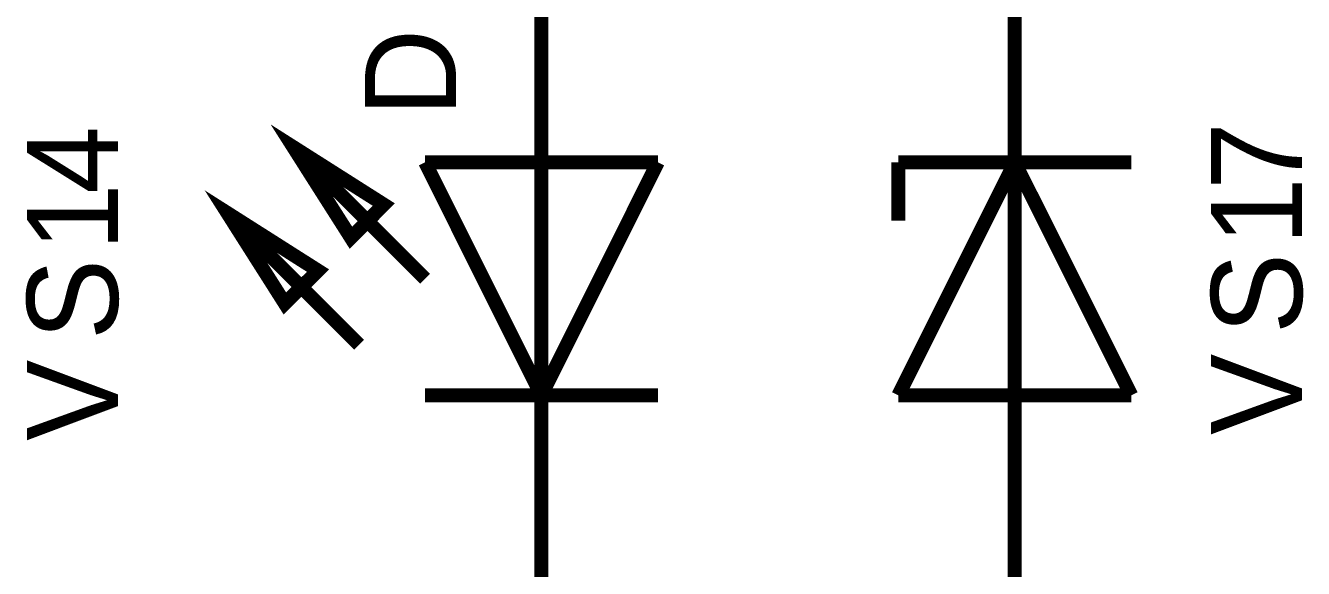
# Model space of a CAD drawing. Header units: millimetres. Extents: x 0 to 20.9, y 0 to 9.5.
# Drawn here: x 5.564 to 6.644, y 6.458 to 6.917 of the extents above; entities that cross this region are included whole.
import ezdxf

# ---------------------------------------------------------------- set-up
doc = ezdxf.new("R2010")
doc.units = ezdxf.units.MM
doc.header["$MEASUREMENT"] = 0
doc.layers.add('Sheet', color=255, linetype='Continuous')

msp = doc.modelspace()

# ---------------------------------------------------------------- linework, layer by layer
at = {"layer": 'Sheet', "const_width": 0.0118}
for points in [[(6.4001, 6.8999), (6.4001, 7.0062), (6.0001, 7.0062), (6.0001, 6.8999)], [(6.0001, 6.8015), (6.0001, 6.8999)], [(6.4001, 6.8015), (6.4001, 6.8999)], [(5.9018, 6.7031), (5.7904, 6.8144)], [(5.8391, 6.7378), (5.7904, 6.8144)], [(5.8669, 6.7658), (5.7904, 6.8144)], [(5.9018, 6.8015), (6.0985, 6.8015)], [(5.9018, 6.8015), (6.0001, 6.6046)], [(6.0985, 6.8015), (6.0001, 6.6046)], [(6.0001, 6.6046), (6.0001, 6.8015)], [(6.4986, 6.8015), (6.3017, 6.8015)], [(6.3017, 6.6046), (6.4001, 6.8015)], [(6.3017, 6.8015), (6.3017, 6.7522)], [(6.4001, 6.6046), (6.4001, 6.8015)], [(6.4001, 6.8015), (6.4986, 6.6046)], [(5.846, 6.6474), (5.7347, 6.7587)], [(5.8113, 6.71), (5.7347, 6.7587)], [(5.7833, 6.6822), (5.7347, 6.7587)], [(5.9018, 6.6046), (6.0985, 6.6046)], [(6.0001, 6.6046), (6.0001, 6.5062)], [(6.4986, 6.6046), (6.3017, 6.6046)], [(6.4001, 6.6046), (6.4001, 6.5062)], [(6.4001, 6.5062), (6.4001, 6.3999), (6.0001, 6.3999)], [(6.0001, 6.5062), (6.0001, 6.3999), (6.0001, 6.2998)]]:
    msp.add_lwpolyline(points, dxfattribs=at)
at = {"layer": 'Sheet'}
for points, const_width in [([(5.7904, 6.8144), (5.8391, 6.7378), (5.8669, 6.7658), (5.7904, 6.8144)], 0.0118), ([(5.7904, 6.8144), (5.8391, 6.7378), (5.8669, 6.7658), (5.7904, 6.8144)], 0.0039), ([(5.7347, 6.7587), (5.7833, 6.6822), (5.8113, 6.71), (5.7347, 6.7587)], 0.0118), ([(5.7347, 6.7587), (5.7833, 6.6822), (5.8113, 6.71), (5.7347, 6.7587)], 0.0039)]:
    msp.add_lwpolyline(points, close=True, dxfattribs=dict(at, const_width=const_width))

# ---------------------------------------------------------------- texts
for s, p in [('D', (5.9279, 6.8401)), ('4', (5.6422, 6.775)), ('7', (6.6429, 6.7783)), ('1', (6.6429, 6.7315)), ('1', (5.6422, 6.7265)), ('S', (6.6429, 6.6563)), ('S', (5.6422, 6.6513)), ('V', (5.6422, 6.5661)), ('V', (6.6429, 6.5711))]:
    msp.add_text(s, height=0.0769, rotation=90, dxfattribs=at).set_placement(p)

doc.saveas('drawing.dxf')
